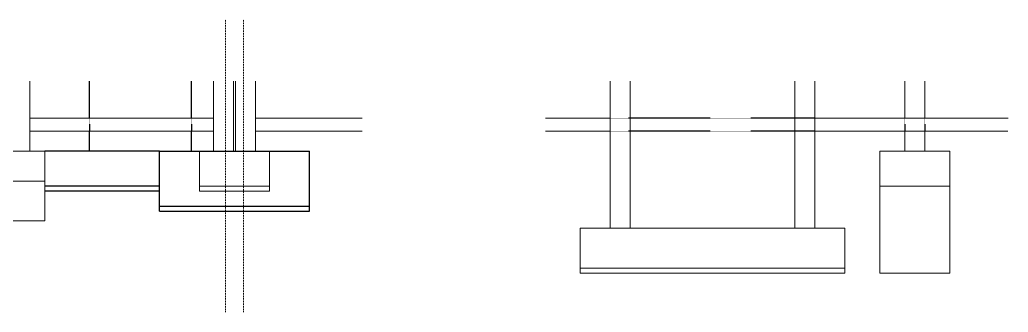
# Model space of a CAD drawing. Header units: centimetres. Extents: x -14085 to 643619, y -47998 to 35592.
# Drawn here: x 361013 to 643619, y -47998 to 35592 of the extents above; entities that cross this region are included whole.
import ezdxf

# ---------------------------------------------------------------- set-up
doc = ezdxf.new("R2010")
doc.units = ezdxf.units.CM
doc.linetypes.add('CACHEX2', pattern=[19.05, 12.7, -6.35])
doc.linetypes.add('TIRETPTX2', pattern=[50.8, 25.4, -12.7, 0, -12.7])
doc.layers.add('01_linteaux', color=2, linetype='Continuous')
doc.layers.add('01_murs_coup', color=5, linetype='Continuous', lineweight=60)
doc.layers.add('01_tram_axes', color=2, linetype='TIRETPTX2', lineweight=9)

msp = doc.modelspace()

# ---------------------------------------------------------------- linework, layer by layer
at = {"layer": '01_linteaux', "ltscale": 0.5}
for p, q in [((380992.65, 7459.46), (380992.65, 18050.08)), ((410116.87, 7459.46), (410116.87, 18050.08)), ((380992.65, -1963.08), (380992.65, 3747.55)), ((410116.87, -1963.08), (410116.87, 3747.55)), ((400979.82, -1963.08), (368150.79, -1963.08)), ((400979.82, -1963.08), (443809.56, -1963.08)), ((400979.82, -19094.97), (400979.82, -1963.08)), ((443809.56, -19094.97), (443809.56, -1963.08)), ((400979.82, -11956.69), (368150.79, -11956.69)), ((400979.82, -13384.34), (368150.79, -13384.34)), ((400979.82, -17667.32), (443809.56, -17667.32)), ((400979.82, -19094.97), (443809.56, -19094.97))]:
    msp.add_line(p, q, dxfattribs=at)
at = {"layer": '01_linteaux', "linetype": 'CACHEX2', "ltscale": 0.5}
for p, q in [((380992.65, 7459.46), (380992.65, 3747.55)), ((410116.87, 7459.46), (410116.87, 3747.55)), ((614054.8, 7459.46), (614054.8, 3747.55)), ((619765.43, 7459.46), (619765.43, 3747.55))]:
    msp.add_line(p, q, dxfattribs=at)
at = {"layer": '01_linteaux', "linetype": 'CACHEX2'}
for p, q in [((588356.96, 7459.46), (529822.99, 7459.46)), ((588356.96, 3747.55), (529822.99, 3747.55))]:
    msp.add_line(p, q, dxfattribs=at)
at = {"layer": '01_murs_coup', "lineweight": 0}
for p, q in [((363867.82, -1963.08), (363867.82, 18050.08)), ((416398.57, -1963.08), (416398.57, 18050.08)), ((422109.21, -1963.08), (422109.21, 18050.08)), ((422680.17, -1963.08), (422680.17, 18050.08)), ((428390.8, -1963.08), (428390.8, 18050.08)), ((529822.99, -23949.01), (529822.99, 18050.08)), ((535533.62, -23949.01), (535533.62, 18050.08)), ((582646.33, -23949.01), (582646.33, 18050.08)), ((588356.96, -23949.01), (588356.96, 18050.08)), ((614054.8, 7459.46), (614054.8, 18050.08)), ((619765.43, 7459.46), (619765.43, 18050.08)), ((363867.82, 7459.46), (416398.57, 7459.46)), ((428390.8, 7459.46), (458889.63, 7459.46)), ((529822.99, 7459.46), (511346.34, 7459.46)), ((643618.97, 7459.46), (588356.96, 7459.46)), ((363867.82, 3747.55), (416398.57, 3747.55)), ((428390.8, 3747.55), (458889.63, 3747.55)), ((529822.99, 3747.55), (511346.34, 3747.55)), ((643476.84, 3747.55), (588356.96, 3747.55)), ((614054.8, -1963.08), (614054.8, 3747.55)), ((619765.43, -1963.08), (619765.43, 3747.55)), ((368150.79, -1963.08), (353874.21, -1963.08)), ((368150.79, -21878.79), (368150.79, -1963.08)), ((412401.08, -13384.34), (412401.08, -1963.08)), ((432388.29, -13384.34), (432388.29, -1963.08)), ((606916.51, -36797.93), (606916.51, -1963.08)), ((626903.72, -1963.08), (606916.51, -1963.08)), ((626903.72, -36797.93), (626903.72, -1963.08)), ((368150.79, -10529.03), (353874.21, -10529.03)), ((412401.08, -11956.69), (432388.29, -11956.69)), ((412401.08, -13384.34), (432388.29, -13384.34)), ((626903.72, -11956.69), (606916.51, -11956.69)), ((368150.79, -21878.79), (353874.21, -21878.79)), ((521257.04, -23949.01), (596922.91, -23949.01)), ((521257.04, -36797.93), (521257.04, -23949.01)), ((596922.91, -36797.93), (596922.91, -23949.01)), ((521257.04, -35370.27), (596922.91, -35370.27)), ((521257.04, -36797.93), (596922.91, -36797.93)), ((626903.72, -36797.93), (606916.51, -36797.93))]:
    msp.add_line(p, q, dxfattribs=at)
at = {"layer": '01_tram_axes'}
for p, q in [((419824.95, -47997.55), (419824.95, 35592.42)), ((424964.42, -47997.55), (424964.42, 35592.42))]:
    msp.add_line(p, q, dxfattribs=at)

doc.saveas('drawing.dxf')
